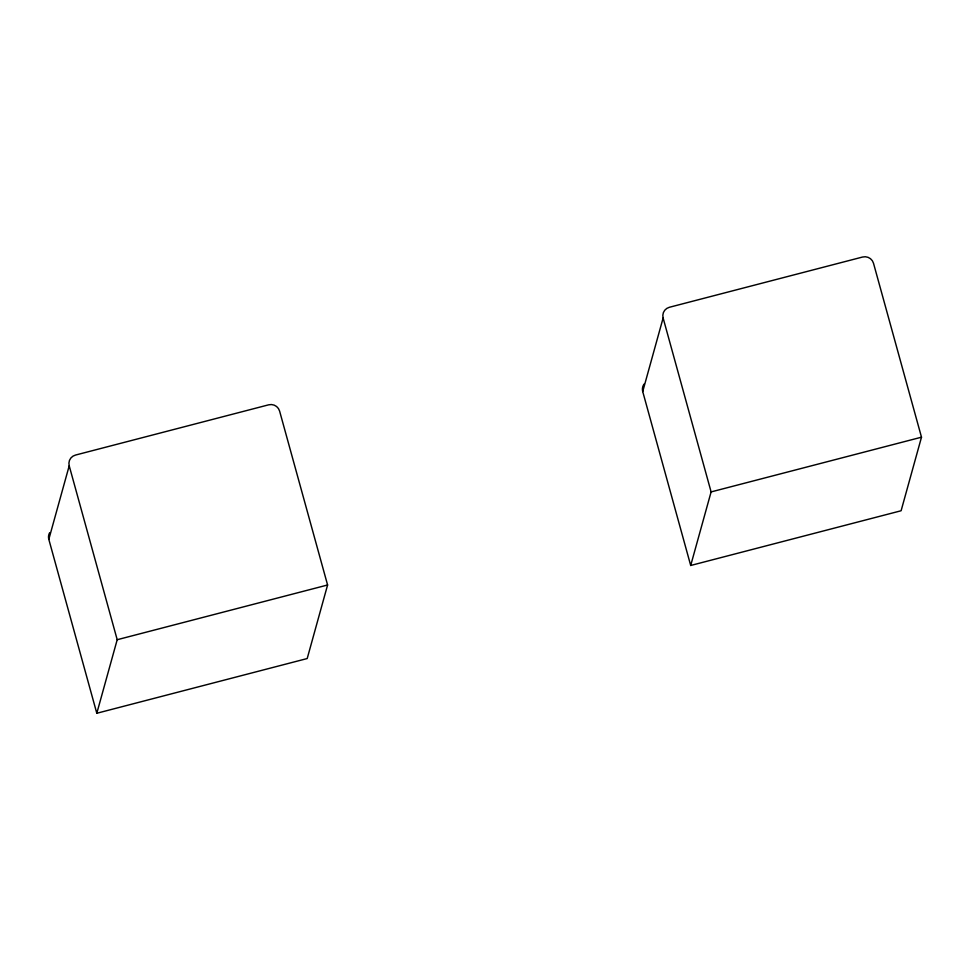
<?xml version="1.0" encoding="UTF-8"?>
<svg xmlns="http://www.w3.org/2000/svg" width="970" height="970" viewBox="0 0 970 970"><rect width="100%" height="100%" fill="white"/><g stroke="black" fill="none" stroke-linecap="round" stroke-linejoin="round"><path stroke-width="1.45" d="M48.815 539.344L69.209 465.794A8.912 8.766 15.5 0 1 75.454 455.075L268.678 404.817A8.912 8.766 15.5 0 1 279.602 411.074L327.593 584.995L307.199 658.545L96.806 713.265L48.815 539.344A8.912 8.766 15.5 0 1 49.676 532.688M96.806 713.265L117.2 639.715L69.209 465.794M642.722 391.553L663.116 317.99A8.912 8.766 15.5 0 1 669.361 307.284L862.585 257.026A8.912 8.766 15.5 0 1 873.509 263.27L921.5 437.191L901.106 510.753L690.701 565.474L642.722 391.553A8.912 8.766 15.5 0 1 644.226 383.938M690.701 565.474L711.107 491.911L663.116 317.99M117.2 639.715L327.593 584.995M711.107 491.911L921.5 437.191"/></g></svg>
